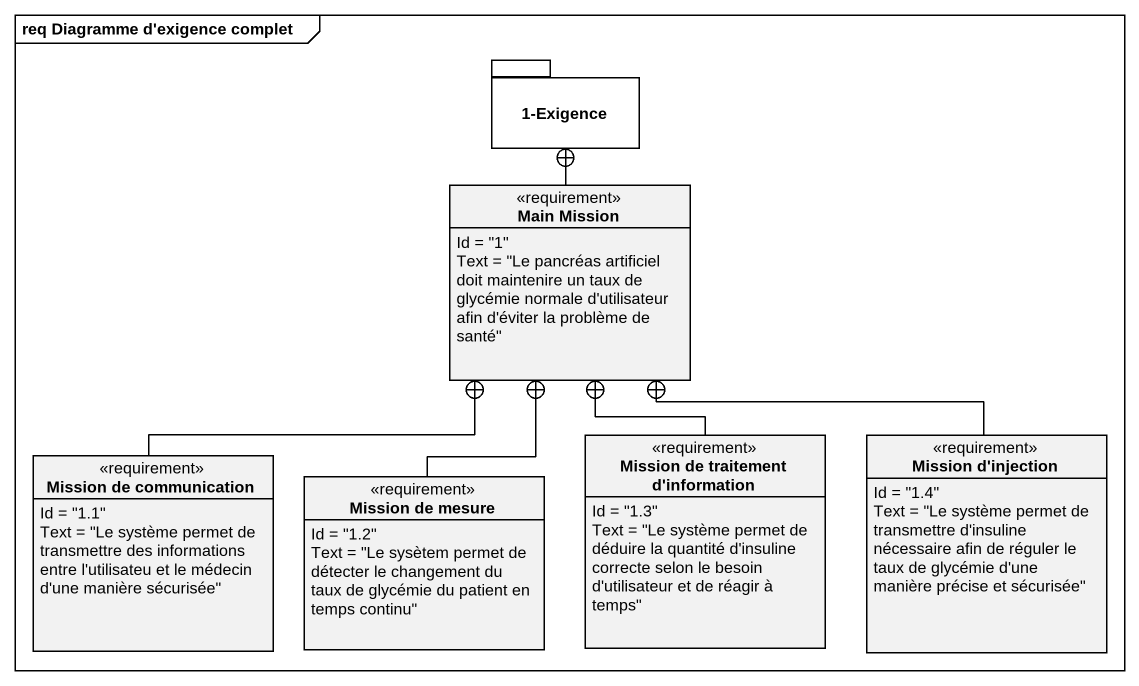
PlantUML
@startuml
mainframe req Diagramme d'exigence complet
hide circle
hide empty members
package "1-Exigence" as p1_Exigence {
}
class "Main Mission" as Main_Mission <<requirement>> {
  Id = "1"
  Text = "Le pancréas artificiel doit maintenire un taux de glycémie normale d'utilisateur afin d'éviter la problème de santé"
}
class "Mission de communication" as Mission_de_communication <<requirement>> {
  Id = "1.1"
  Text = "Le système permet de transmettre des informations entre l'utilisateu et le médecin d'une manière sécurisée"
}
class "Mission de mesure" as Mission_de_mesure <<requirement>> {
  Id = "1.2"
  Text = "Le sysètem permet de détecter le changement du taux de glycémie du patient en temps continu"
}
class "Mission de traitement d'information" as Mission_de_traitement_d <<requirement>> {
  Id = "1.3"
  Text = "Le système permet de déduire la quantité d'insuline correcte selon le besoin d'utilisateur et de réagir à temps"
}
class "Mission d'injection" as Mission_d_injection <<requirement>> {
  Id = "1.4"
  Text = "Le système permet de transmettre d'insuline nécessaire afin de réguler le taux de glycémie d'une manière précise et sécurisée"
}
Main_Mission -up-+ p1_Exigence
Mission_de_communication -up-+ Main_Mission
Mission_de_mesure -up-+ Main_Mission
Mission_de_traitement_d -up-+ Main_Mission
Mission_d_injection -up-+ Main_Mission
@enduml
